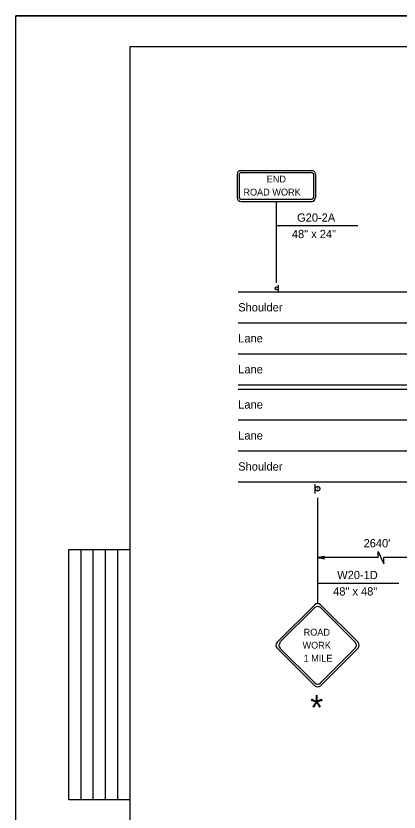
# Model space of a CAD drawing. Extents: x 499945 to 500993, y 499985 to 500645.
# Drawn here: x 499944.8 to 500130.3, y 500259.8 to 500645 of the extents above; entities that cross this region are included whole.
import ezdxf

# ---------------------------------------------------------------- set-up
doc = ezdxf.new("R2010")
doc.units = 0
for name, color, linetype in [('1', 7, 'Continuous'), ('24', 7, 'Continuous'), ('39', 7, 'Continuous'), ('41', 7, 'Continuous'), ('5', 7, 'Continuous'), ('56', 7, 'Continuous'), ('60', 7, 'Continuous')]:
    doc.layers.add(name, color=color, linetype=linetype)

msp = doc.modelspace()

# ---------------------------------------------------------------- linework, layer by layer
at = {"layer": '1'}
for p, q in [((500993, 500645), (499944.83, 500645)), ((500000, 500630), (500000, 500000)), ((500990, 500630), (500000, 500630)), ((500070.89, 500515.82), (500070.89, 500555.28)), ((500110.26, 500543.47), (500070.89, 500543.47)), ((500052.44, 500511.54), (500917.59, 500511.54)), ((500052.44, 500511.54), (500122.78, 500511.54)), ((500052.44, 500496.55), (500917.59, 500496.55)), ((500052.44, 500481.56), (500917.59, 500481.56)), ((500052.44, 500466.57), (500917.59, 500466.57)), ((500052.44, 500464.51), (500917.59, 500464.51)), ((500052.44, 500449.52), (500589.31, 500449.52)), ((500052.44, 500434.53), (500917.59, 500434.53)), ((500052.44, 500419.55), (500704.08, 500419.55)), ((500090.86, 500411.87), (500090.86, 500360.73)), ((499970.47, 500265.75), (499970.47, 500386.81)), ((499970.47, 500386.81), (500000, 500386.81)), ((499976.38, 500265.75), (499976.38, 500386.81)), ((499982.28, 500265.75), (499982.28, 500386.81)), ((499988.19, 500265.75), (499988.19, 500386.81)), ((499994.09, 500265.75), (499994.09, 500386.81)), ((500120.1, 500382.94), (500120.1, 500385.94)), ((500120.1, 500385.94), (500121.54, 500382.94)), ((500120.1, 500382.94), (500090.86, 500382.94)), ((500121.54, 500382.94), (500122.98, 500379.95)), ((500152.22, 500382.94), (500122.98, 500382.94)), ((500122.98, 500379.95), (500122.98, 500382.94)), ((500000, 500265.75), (499970.47, 500265.75))]:
    msp.add_line(p, q, dxfattribs=at)
at = {"layer": '24'}
msp.add_lwpolyline([(500090.86, 500382.94), (500094.19, 500382.36), (500093.39, 500382.94), (500094.17, 500383.52), (500090.86, 500382.94), (500091.08, 500382.95), (500094.09, 500382.4), (500093.33, 500382.95), (500094.04, 500383.48), (500091.2, 500382.96), (500091.31, 500382.94), (500093.89, 500382.48), (500093.31, 500382.95), (500093.91, 500383.4), (500091.36, 500382.94), (500091.48, 500382.96), (500093.73, 500382.55), (500093.29, 500382.94), (500093.74, 500383.35), (500091.8, 500382.96), (500091.98, 500382.96), (500093.56, 500382.64), (500093.25, 500382.93), (500093.59, 500383.26), (500092.02, 500382.94), (500092.19, 500382.93), (500093.38, 500382.73), (500093.15, 500382.96), (500093.4, 500383.19), (500092.36, 500382.94), (500092.52, 500382.93), (500093.24, 500382.79), (500093.12, 500382.95), (500093.31, 500383.13), (500092.61, 500382.94), (500093.08, 500382.83), (500093.01, 500382.96), (500093.21, 500383.09), (500092.73, 500382.96), (500093.03, 500382.88), (500092.91, 500382.98), (500093.05, 500383.04), (500092.91, 500382.95), (500092.98, 500382.93)], dxfattribs=at)
at = {"layer": '41'}
msp.add_lwpolyline([(499944.83, 500645), (500993, 500645), (500993, 499985), (499944.83, 499985)], close=True, dxfattribs=at)
at = {"layer": '5'}
msp.add_line((500090.86, 500370.58), (500130.23, 500370.58), dxfattribs=at)
at = {"layer": '56'}
for p, q in [((500053.9, 500570.27), (500087.88, 500570.27)), ((500051.91, 500568.27), (500051.91, 500557.28)), ((500052.91, 500568.27), (500052.91, 500557.28)), ((500053.9, 500569.27), (500087.88, 500569.27)), ((500088.88, 500568.27), (500088.88, 500557.28)), ((500089.88, 500568.27), (500089.88, 500557.28)), ((500053.9, 500556.28), (500087.88, 500556.28)), ((500053.9, 500555.28), (500087.88, 500555.28)), ((500071.78, 500514.73), (500071.78, 500511.77)), ((500089.74, 500414.04), (500089.74, 500418.54)), ((500071.28, 500341.96), (500089.48, 500360.16)), ((500072.66, 500341.96), (500089.48, 500358.77)), ((500092.25, 500360.16), (500110.45, 500341.96)), ((500092.25, 500358.77), (500109.07, 500341.96)), ((500071.28, 500339.19), (500089.48, 500320.99)), ((500072.66, 500339.19), (500089.48, 500322.37)), ((500092.25, 500320.99), (500110.45, 500339.19)), ((500092.25, 500322.37), (500109.06, 500339.19))]:
    msp.add_line(p, q, dxfattribs=at)
for centre, radius in [((500071.04, 500513.25), 0.738), ((500090.86, 500416.29), 1.12)]:
    msp.add_circle(centre, radius, dxfattribs=at)
for centre, radius, start, end in [((500053.9, 500568.27), 2, 90, 180), ((500087.88, 500568.27), 2, 0, 90), ((500053.9, 500568.27), 0.999, 90, 180), ((500087.88, 500568.27), 0.999, 0, 90), ((500053.9, 500557.28), 2, 180, 270), ((500053.9, 500557.28), 0.999, 180, 270), ((500087.88, 500557.28), 2, 270, 0), ((500087.88, 500557.28), 0.999, 270, 0), ((500090.86, 500358.77), 1.96, 45, 135), ((500090.86, 500357.39), 1.96, 45, 135), ((500072.66, 500340.57), 1.96, 135, 225), ((500074.05, 500340.57), 1.96, 135, 225), ((500107.68, 500340.57), 1.96, 315, 45), ((500109.07, 500340.57), 1.96, 315, 45), ((500090.86, 500323.76), 1.96, 225, 315), ((500090.86, 500322.37), 1.96, 225, 315)]:
    msp.add_arc(centre, radius, start, end, dxfattribs=at)
at = {"layer": '60'}
for p, q in [((500070.89, 500570.27), (500070.89, 500570.27)), ((500070.89, 500555.28), (500070.89, 500555.28)), ((500090.86, 500360.73), (500090.86, 500360.73)), ((500090.86, 500320.41), (500090.86, 500320.41))]:
    msp.add_line(p, q, dxfattribs=at)
for centre, radius in [((500071.04, 500513.25), 0.738), ((500090.86, 500416.29), 1.12)]:
    msp.add_circle(centre, radius, dxfattribs=at)

# ---------------------------------------------------------------- texts
at = {"layer": '1'}
msp.add_text('*', height=11.99, dxfattribs=at).set_placement((500087.3, 500304.42))
at = {"layer": '39'}
for s, height, p in [('END', 3.3, (500066.24, 500564.42)), ('ROAD WORK', 3.3, (500054.97, 500558.12)), ('G20-2A', 4, (500080.94, 500545.44)), ('48" x 24"', 4, (500078.42, 500537.5)), ("2640'", 4, (500113.12, 500387.91)), ('W20-1D', 4, (500100.36, 500372.54)), ('ROAD', 3.3, (500084.09, 500345.22)), ('WORK', 3.3, (500083.56, 500338.92)), ('1 MILE', 3.3, (500084.08, 500332.62))]:
    msp.add_text(s, height=height, dxfattribs=at).set_placement(p)
at = {"layer": '5'}
for s, p in [('Shoulder', (500052.44, 500502.04)), ('Lane', (500052.44, 500487.05)), ('Lane', (500052.44, 500472.06)), ('Lane', (500052.44, 500455.02)), ('Lane', (500052.44, 500440.03)), ('Shoulder', (500052.44, 500425.04)), ('48" x 48"', (500098.39, 500364.61))]:
    msp.add_text(s, height=4, dxfattribs=at).set_placement(p)
at = {"layer": '56'}
msp.add_text('S', height=0.984, rotation=180, dxfattribs=at).set_placement((500071.35, 500513.74))
msp.add_text('S', height=1.5, dxfattribs=at).set_placement((500090.4, 500415.54))

doc.saveas('drawing.dxf')
